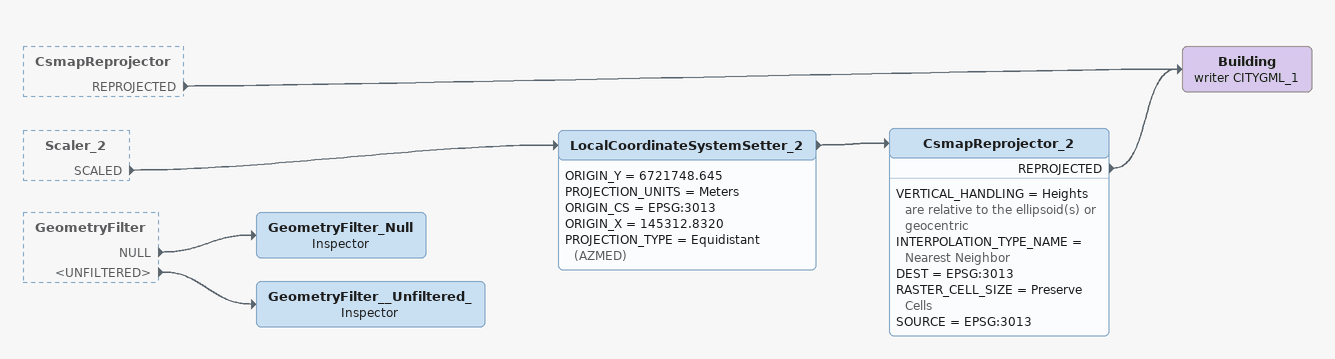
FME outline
CsmapReprojector [outside]
    REPROJECTED -> Building (writer CITYGML_1)
Scaler_2 [outside]
    SCALED -> LocalCoordinateSystemSetter_2
GeometryFilter [outside]
    NULL -> GeometryFilter_Null
    <UNFILTERED> -> GeometryFilter__Unfiltered_
LocalCoordinateSystemSetter_2
    ORIGIN_Y = 6721748.645
    PROJECTION_UNITS = Meters
    ORIGIN_CS = EPSG:3013
    ORIGIN_X = 145312.8320
    PROJECTION_TYPE = Equidistant (AZMED)
    -> CsmapReprojector_2
CsmapReprojector_2
    VERTICAL_HANDLING = Heights are relative to the ellipsoid(s) or geocentric
    INTERPOLATION_TYPE_NAME = Nearest Neighbor
    DEST = EPSG:3013
    RASTER_CELL_SIZE = Preserve Cells
    SOURCE = EPSG:3013
    REPROJECTED -> Building (writer CITYGML_1)
Building (writer CITYGML_1)
GeometryFilter_Null: Inspector
GeometryFilter__Unfiltered_: Inspector
